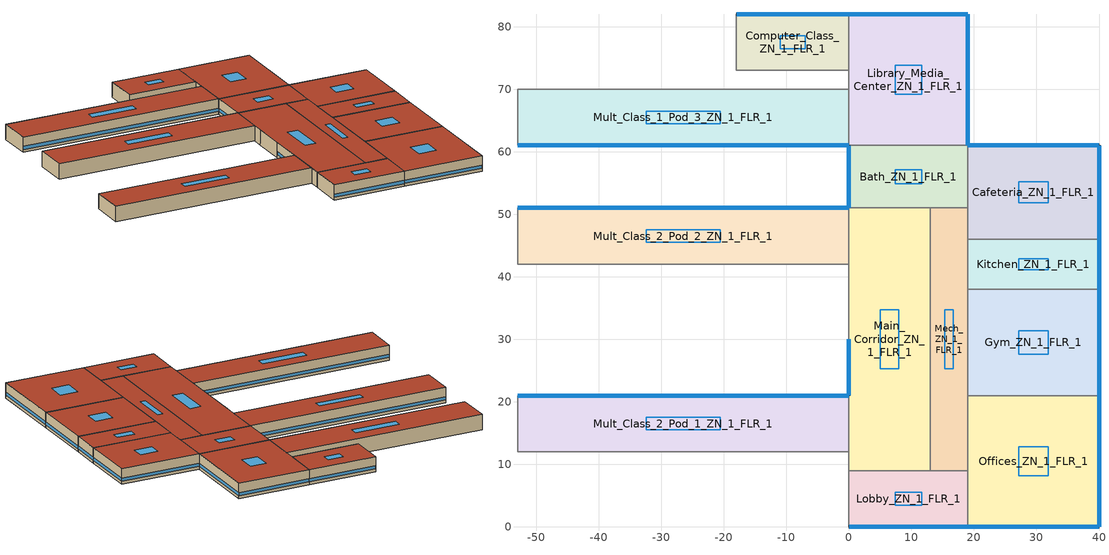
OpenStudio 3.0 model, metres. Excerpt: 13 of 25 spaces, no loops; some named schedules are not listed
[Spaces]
Library_Media_Center_ZN_1_FLR_1
 floor ground: 19,82 19,61 0,61 0,82 z0
 wall outside: 19,61 19,82 0,82 z0:4
 wall to Computer_Class_ZN_1_FLR_1: 0,82 0,73 z0:4
 wall to Bath_ZN_1_FLR_1: 0,61 19,61 z0:4
 wall to Mult_Class_1_Pod_3_ZN_1_FLR_1: 0,70 0,61 z0:4
 wall to Corridor_Pod_3_ZN_1_FLR_1: 0,73 0,70 z0:4
 window: 19,61.03 19,81.97 / 18.97,82 0.03,82 z0.76:1.56
 roof outside: 19,61 19,82 0,82 0,61 z4
 skylight: 11.62,69.15 11.62,73.85 7.38,73.85 7.38,69.15 z4
Main_Corridor_ZN_1_FLR_1
 floor ground: 13,51 13,9 0,9 0,51 z0
 wall outside: 0,30 0,21 z0:4
 wall to Lobby_ZN_1_FLR_1: 0,9 13,9 z0:4
 wall to Mult_Class_2_Pod_2_ZN_1_FLR_1: 0,51 0,42 z0:4
 wall to Mult_Class_2_Pod_1_ZN_1_FLR_1: 0,21 0,12 z0:4
 wall to Corridor_Pod_1_ZN_1_FLR_1: 0,12 0,9 z0:4
 wall to Bath_ZN_1_FLR_1: 13,51 0,51 z0:4
 wall to Mech_ZN_1_FLR_1: 13,9 13,51 z0:4
 wall to Corridor_Pod_2_ZN_1_FLR_1: 0,42 0,39 z0:4
 wall to Mult_Class_1_Pod_2_ZN_1_FLR_1: 0,39 0,30 z0:4
 window: 0,29.97 0,21.03 z0.76:1.57
 roof outside: 13,9 13,51 0,51 0,9 z4
 skylight: 7.95,25.3 7.95,34.7 5.05,34.7 5.05,25.3 z4
Kitchen_ZN_1_FLR_1
 floor ground: 40,46 40,38 19,38 19,46 z0
 wall outside: 40,38 40,46 z0:4
 wall to Mech_ZN_1_FLR_1: 19,46 19,38 z0:4
 wall to Cafeteria_ZN_1_FLR_1: 40,46 19,46 z0:4
 wall to Gym_ZN_1_FLR_1: 19,38 40,38 z0:4
 window: 40,38.03 40,45.97 z0.76:1.57
 roof outside: 40,38 40,46 19,46 19,38 z4
 skylight: 31.85,41.11 31.85,42.89 27.15,42.89 27.15,41.11 z4
Computer_Class_ZN_1_FLR_1
 floor ground: 0,82 0,73 -18,73 -18,82 z0
 wall outside: 0,82 -18,82 z0:4
 wall to Corridor_Pod_3_ZN_1_FLR_1: -18,73 0,73 z0:4
 wall to Mult_Class_2_Pod_3_ZN_1_FLR_1: -18,82 -18,73 z0:4
 window: -0.03,82 -17.97,82 z0.76:1.56
 roof outside: 0,73 0,82 -18,82 -18,73 z4
 skylight: -6.99,76.49 -6.99,78.51 -11.01,78.51 -11.01,76.49 z4
Mech_ZN_1_FLR_1
 floor ground: 19,51 19,9 13,9 13,51 z0
 wall to Lobby_ZN_1_FLR_1: 13,9 19,9 z0:4
 wall to Offices_ZN_1_FLR_1: 19,9 19,21 z0:4
 wall to Gym_ZN_1_FLR_1: 19,21 19,38 z0:4
 wall to Bath_ZN_1_FLR_1: 19,51 13,51 z0:4
 wall to Cafeteria_ZN_1_FLR_1: 19,46 19,51 z0:4
 roof outside: 19,9 19,51 13,51 13,9 z4
 skylight: 16.67,25.3 16.67,34.7 15.33,34.7 15.33,25.3 z4
Cafeteria_ZN_1_FLR_1
 floor ground: 40,61 40,46 19,46 19,61 z0
 wall outside: 40,46 40,61 19,61 z0:4
 wall to Bath_ZN_1_FLR_1: 19,61 19,51 z0:4
 window: 40,46.03 40,60.97 / 39.97,61 19.03,61 z0.76:1.56
 roof outside: 40,46 40,61 19,61 19,46 z4
 skylight: 31.85,51.82 31.85,55.18 27.15,55.18 27.15,51.82 z4
Mult_Class_2_Pod_2_ZN_1_FLR_1
 floor ground: 0,51 0,42 -53,42 -53,51 z0
 wall outside: 0,51 -53,51 z0:4
 wall to Corner_Class_2_Pod_2_ZN_1_FLR_1: -53,51 -53,42 z0:4
 wall to Corridor_Pod_2_ZN_1_FLR_1: -53,42 0,42 z0:4
 window: -0.03,51 -52.97,51 z0.76:1.56
 roof outside: 0,42 0,51 -53,51 -53,42 z4
 skylight: -20.57,45.49 -20.57,47.51 -32.43,47.51 -32.43,45.49 z4
Bath_ZN_1_FLR_1
 floor ground: 19,61 19,51 0,51 0,61 z0
 wall outside: 0,61 0,51 z0:4
 window: 0,60.97 0,51.03 z0.76:1.57
 roof outside: 19,51 19,61 0,61 0,51 z4
 skylight: 11.62,54.88 11.62,57.12 7.38,57.12 7.38,54.88 z4
Gym_ZN_1_FLR_1
 floor ground: 40,38 40,21 19,21 19,38 z0
 wall outside: 40,21 40,38 z0:4
 wall to Offices_ZN_1_FLR_1: 19,21 40,21 z0:4
 window: 40,21.03 40,37.97 z0.76:1.56
 roof outside: 40,21 40,38 19,38 19,21 z4
 skylight: 31.85,27.6 31.85,31.4 27.15,31.4 27.15,27.6 z4
Lobby_ZN_1_FLR_1
 floor ground: 19,9 19,0 0,0 0,9 z0
 wall outside: 0,0 19,0 z0:4
 wall to Mult_Class_1_Pod_1_ZN_1_FLR_1: 0,9 0,0 z0:4
 wall to Offices_ZN_1_FLR_1: 19,0 19,9 z0:4
 window: 0.03,0 18.97,0 z0.76:1.56
 roof outside: 19,0 19,9 0,9 0,0 z4
 skylight: 11.62,3.49 11.62,5.51 7.38,5.51 7.38,3.49 z4
Mult_Class_2_Pod_1_ZN_1_FLR_1
 floor ground: 0,21 0,12 -53,12 -53,21 z0
 wall outside: 0,21 -53,21 z0:4
 wall to Corner_Class_2_Pod_1_ZN_1_FLR_1: -53,21 -53,12 z0:4
 wall to Corridor_Pod_1_ZN_1_FLR_1: -53,12 0,12 z0:4
 window: -0.03,21 -52.97,21 z0.76:1.56
 roof outside: 0,12 0,21 -53,21 -53,12 z4
 skylight: -20.57,15.49 -20.57,17.51 -32.43,17.51 -32.43,15.49 z4
Offices_ZN_1_FLR_1
 floor ground: 40,21 40,0 19,0 19,21 z0
 wall outside: 19,0 40,0 40,21 z0:4
 window: 19.03,0 39.97,0 / 40,0.03 40,20.97 z0.76:1.56
 roof outside: 40,0 40,21 19,21 19,0 z4
 skylight: 31.85,8.15 31.85,12.85 27.15,12.85 27.15,8.15 z4
Mult_Class_1_Pod_3_ZN_1_FLR_1
 floor ground: 0,70 0,61 -53,61 -53,70 z0
 wall outside: -53,61 0,61 z0:4
 wall to Corridor_Pod_3_ZN_1_FLR_1: 0,70 -53,70 z0:4
 wall to Corner_Class_1_Pod_3_ZN_1_FLR_1: -53,70 -53,61 z0:4
 window: -52.97,61 -0.03,61 z0.76:1.56
 roof outside: 0,61 0,70 -53,70 -53,61 z4
 skylight: -20.57,64.49 -20.57,66.51 -32.43,66.51 -32.43,64.49 z4
[Material:NoMass] Roughness=Smooth; Thermal Absorptance=0.9; Solar Absorptance=0.7
Name | Thermal Resistance {m2-K/W} | Visible Absorptance
Typical Carpet Pad; Typical Carpet Pad 1 | 0.21648 | 0.8
Typical Insulation 1 | 6.78179 | 0.7
Typical Insulation 2 | 5.19354 | 0.7
Typical Insulation 3 | 7.04224 | 0.7
Typical Carpet Pad 2 | 2.57255 | 0.8
Typical Carpet Pad 3; Typical Carpet Pad 4 | 4.69593 | 0.8
Typical Insulation 4 | 0.624982 | 0.7
Typical Insulation 5 | 0.625 | 0.7
[Material]
Name | Roughness | Thickness {m} | Conductivity {W/m-K} | Density {kg/m3} | Specific Heat {J/kg-K} | Thermal Absorptance | Solar Absorptance | Visible Absorptance
G05 25mm wood | MediumSmooth | 0.0254 | 0.15 | 608 | 1630 | 0.9 | 0.5 | 0.5
100mm Normalweight concrete floor 1 | MediumSmooth | 0.1016 | 2.31 | 2322 | 832
G01 13mm gypsum board 1 | Smooth | 0.0127 | 0.16 | 800 | 1090 | 0.9 | 0.7 | 0.5
4 in. Normalweight Concrete Floor 1 | MediumRough | 0.1016 | 2.31 | 2322 | 832 | 0.9 | 0.7 | 0.7
1IN Stucco 1 | Smooth | 0.0253 | 0.6918 | 1858 | 837 | 0.9 | 0.7 | 0.92
8IN CONCRETE HW RefBldg 1 | Rough | 0.2032 | 1.311 | 2240 | 836.8 | 0.9 | 0.7 | 0.7
1/2IN Gypsum 1 | Smooth | 0.0127 | 0.16 | 784.9 | 830 | 0.9 | 0.4 | 0.4
Metal Roof Surface 1; F08 Metal surface 1 | Smooth | 0.0008 | 45.28 | 7824 | 500 | 0.9 | 0.7 | 0.7
6 in. Normalweight Concrete Floor 1; 6 in. Normalweight Concrete Floor 2; 6 in. Normalweight Concrete Floor 3 | MediumRough | 0.1524 | 2.31 | 2322 | 832 | 0.9 | 0.7 | 0.7
[Construction]
BTAP-Int-Partition; BTAP-Int-Door: G05 25mm wood
BTAP-Int-Floor: 100mm Normalweight concrete floor 1, Typical Carpet Pad
BTAP-Int-Wall: G01 13mm gypsum board 1, G01 13mm gypsum board 1
BTAP-Int-Ceiling: Typical Carpet Pad, 100mm Normalweight concrete floor 1
BTAP-Int-Window: SimpleGlazing
BTAP-Ext-Floor-Mass:U-0.142: Typical Insulation 1, 4 in. Normalweight Concrete Floor 1, Typical Carpet Pad 1
BTAP-Ext-Wall-Mass:U-0.183: 1IN Stucco 1, 8IN CONCRETE HW RefBldg 1, Typical Insulation 2, 1/2IN Gypsum 1
BTAP-Ext-Roof-Metal:U-0.142: Metal Roof Surface 1, Typical Insulation 3
BTAP-Grnd-Floor-Mass:U-0.379: 6 in. Normalweight Concrete Floor 1, Typical Carpet Pad 2
BTAP-Grnd-Wall-Mass:U-0.21: 6 in. Normalweight Concrete Floor 2, Typical Carpet Pad 3
BTAP-Grnd-Roof-Mass:U-0.21: 6 in. Normalweight Concrete Floor 3, Typical Carpet Pad 4
BTAP-Ext-FixedWindow:U=0.160 SHGC=0.600; BTAP-Ext-GlassDoors:U=0.160 SHGC=0.600; BTAP-Ext-Skylights:U=0.160 SHGC=0.600; BTAP-Ext-DaylightDomes:U=0.160 SHGC=0.600; BTAP-Ext-DaylightDiffuser:U=0.160 SHGC=0.600: SimpleGlazing:U=0.160 SHGC=0.600
BTAP-Ext-Door:U-1.6: F08 Metal surface 1, Typical Insulation 4
BTAP-Ext-OverHeadDoor:U-1.6: Typical Insulation 5
[DefaultConstructionSet]
BTAP-Mass at hdd = 8550.0: Default Exterior Surface Constructions=BTAP-Mass at hdd = 8550.0; Default Interior Surface Constructions=Default Surface Constructions 2; Default Ground Contact Surface Constructions=BTAP-Mass at hdd = 8550.0 1; Default Exterior SubSurface Constructions=BTAP-Mass at hdd = 8550.0; Default Interior SubSurface Constructions=Default Sub Surface Constructions 2; Interior Partition Construction=BTAP-Int-Partition
[DefaultSurfaceConstructions]
Name | Floor Construction | Wall Construction | Roof Ceiling Construction
Default Surface Constructions 2 | BTAP-Int-Floor | BTAP-Int-Wall | BTAP-Int-Ceiling
BTAP-Mass at hdd = 8550.0 | BTAP-Ext-Floor-Mass:U-0.142 | BTAP-Ext-Wall-Mass:U-0.183 | BTAP-Ext-Roof-Metal:U-0.142
BTAP-Mass at hdd = 8550.0 1 | BTAP-Grnd-Floor-Mass:U-0.379 | BTAP-Grnd-Wall-Mass:U-0.21 | BTAP-Grnd-Roof-Mass:U-0.21
[DefaultSubSurfaceConstructions]
Name | Fixed Window Construction | Operable Window Construction | Door Construction | Glass Door Construction | Overhead Door Construction | Skylight Construction | Tubular Daylight Dome Construction | Tubular Daylight Diffuser Construction
Default Sub Surface Constructions 2 | BTAP-Int-Window | BTAP-Int-Window | BTAP-Int-Door
BTAP-Mass at hdd = 8550.0 | BTAP-Ext-FixedWindow:U=0.160 SHGC=0.600 | BTAP-Ext-FixedWindow:U=0.160 SHGC=0.600 | BTAP-Ext-Door:U-1.6 | BTAP-Ext-GlassDoors:U=0.160 SHGC=0.600 | BTAP-Ext-OverHeadDoor:U-1.6 | BTAP-Ext-Skylights:U=0.160 SHGC=0.600 | BTAP-Ext-DaylightDomes:U=0.160 SHGC=0.600 | BTAP-Ext-DaylightDiffuser:U=0.160 SHGC=0.600
[WindowMaterial:SimpleGlazingSystem] Solar Heat Gain Coefficient=0.6; Visible Transmittance=0.21
Name | U-Factor {W/m2-K}
SimpleGlazing | 2.2
SimpleGlazing:U=0.160 SHGC=0.600 | 1.6
[Space] Building Story=Building Story 1; Part of Total Floor Area=Yes
Name | Space Type | Thermal Zone
Library_Media_Center_ZN_1_FLR_1 | Space Function Library - reading | Sp-Library_Media_Center_ZN_1_FLR_1 Sys-3 Flr-1 Sch-C HPlcmt-east ZN
Main_Corridor_ZN_1_FLR_1 | Space Function Corr. >= 2.4m wide-sch-D | Sp-Main_Corridor_ZN_1_FLR_1 Sys-3 Flr-1 Sch-D HPlcmt-west ZN
Mult_Class_2_Pod_2_ZN_1_FLR_1 | Space Function Classroom/lecture/training | Sp-Mult_Class_2_Pod_2_ZN_1_FLR_1 Sys-3 Flr-1 Sch-D HPlcmt-north ZN
Kitchen_ZN_1_FLR_1 | Space Function Food preparation | Sp-Kitchen_ZN_1_FLR_1 Sys-3 Flr-1 Sch-B HPlcmt-east ZN
Mult_Class_1_Pod_3_ZN_1_FLR_1 | Space Function Classroom/lecture/training | Sp-Mult_Class_1_Pod_3_ZN_1_FLR_1 Sys-3 Flr-1 Sch-D HPlcmt-south ZN
Computer_Class_ZN_1_FLR_1 | Space Function Classroom/lecture/training | Sp-Computer_Class_ZN_1_FLR_1 Sys-3 Flr-1 Sch-D HPlcmt-north ZN
Mult_Class_2_Pod_1_ZN_1_FLR_1 | Space Function Classroom/lecture/training | Sp-Mult_Class_2_Pod_1_ZN_1_FLR_1 Sys-3 Flr-1 Sch-D HPlcmt-north ZN
Mech_ZN_1_FLR_1 | Space Function Electrical/Mechanical-sch-D | Sp-Mech_ZN_1_FLR_1 Sys-3 Flr-1 Sch-D HPlcmt-core ZN
Cafeteria_ZN_1_FLR_1 | Space Function Conf./meet./multi-purpose | Sp-Cafeteria_ZN_1_FLR_1 Sys-3 Flr-1 Sch-C HPlcmt-north ZN
Bath_ZN_1_FLR_1 | Space Function Washroom-sch-D | Sp-Bath_ZN_1_FLR_1 Sys-3 Flr-1 Sch-D HPlcmt-west ZN
Offices_ZN_1_FLR_1 | Space Function Office - enclosed | Sp-Offices_ZN_1_FLR_1 Sys-3 Flr-1 Sch-A HPlcmt-east ZN
Gym_ZN_1_FLR_1 | Space Function Gym - play | Sp-Gym_ZN_1_FLR_1 Sys-3 Flr-1 Sch-B HPlcmt-east ZN
Lobby_ZN_1_FLR_1 | Space Function Lobby - other | Sp-Lobby_ZN_1_FLR_1 Sys-3 Flr-1 Sch-C HPlcmt-south ZN
[BuildingStory]
Building Story 1: Nominal Z Coordinate {m}=0
[SpaceType] Standards Building Type=Space Function
Name | Default Schedule Set | Design Specification Outdoor Air Object | Standards Space Type
Space Function Washroom-sch-D | Space Function Washroom-sch-D Schedule Set | Space Function Washroom-sch-D Ventilation | Washroom-sch-D
Space Function Conf./meet./multi-purpose | Space Function Conf./meet./multi-purpose Schedule Set | Space Function Conf./meet./multi-purpose Ventilation | Conf./meet./multi-purpose
Space Function Gym - play | Space Function Gym - play Schedule Set | Space Function Gym - play Ventilation | Gym - play
Space Function Food preparation | Space Function Food preparation Schedule Set | Space Function Food preparation Ventilation | Food preparation
Space Function Library - reading | Space Function Library - reading Schedule Set | Space Function Library - reading Ventilation | Library - reading
Space Function Lobby - other | Space Function Lobby - other Schedule Set | Space Function Lobby - other Ventilation | Lobby - other
Space Function Electrical/Mechanical-sch-D | Space Function Electrical/Mechanical-sch-D Schedule Set | Space Function Electrical/Mechanical-sch-D Ventilation | Electrical/Mechanical-sch-D
Space Function Office - enclosed | Space Function Office - enclosed Schedule Set | Space Function Office - enclosed Ventilation | Office - enclosed
[People:Definition] Number of People Calculation Method=People/Area; Fraction Radiant=0.3
Name | People per Space Floor Area {person/m2}
Space Function Conf./meet./multi-purpose People Definition; Space Function Gym - play People Definition | 0.199993
Space Function Electrical/Mechanical-sch-D People Definition | 0.0049514
Space Function Food preparation People Definition; Space Function Library - reading People Definition; Space Function Office - enclosed People Definition | 0.0500522
Space Function Lobby - other People Definition | 0.0999967
Space Function Washroom-sch-D People Definition | 0.0333681
[People] Work Efficiency Schedule=Work Efficiency Schedule; Clothing Insulation Schedule=Clothing Schedule; Air Velocity Schedule=Air Velocity Schedule; Multiplier=1
Name | People Definition | Space or SpaceType
Space Function Conf./meet./multi-purpose People | Space Function Conf./meet./multi-purpose People Definition | Space Function Conf./meet./multi-purpose
Space Function Electrical/Mechanical-sch-D People | Space Function Electrical/Mechanical-sch-D People Definition | Space Function Electrical/Mechanical-sch-D
Space Function Food preparation People | Space Function Food preparation People Definition | Space Function Food preparation
Space Function Gym - play People | Space Function Gym - play People Definition | Space Function Gym - play
Space Function Library - reading People | Space Function Library - reading People Definition | Space Function Library - reading
Space Function Lobby - other People | Space Function Lobby - other People Definition | Space Function Lobby - other
Space Function Office - enclosed People | Space Function Office - enclosed People Definition | Space Function Office - enclosed
Space Function Washroom-sch-D People | Space Function Washroom-sch-D People Definition | Space Function Washroom-sch-D
[Lights:Definition] Design Level Calculation Method=Watts/Area; Fraction Radiant=0.5; Fraction Visible=0.2
Name | Watts per Space Floor Area {W/m2}
Space Function Conf./meet./multi-purpose Lights Definition | 11.8799
Space Function Electrical/Mechanical-sch-D Lights Definition | 13.2999
Space Function Food preparation Lights Definition | 10.6999
Space Function Gym - play Lights Definition | 12.8999
Space Function Library - reading Lights Definition | 9.99992
Space Function Lobby - other Lights Definition | 9.69992
Space Function Office - enclosed Lights Definition | 11.8999
Space Function Washroom-sch-D Lights Definition | 9.44992
[Lights] Fraction Replaceable=1
Name | Lights Definition | Space or SpaceType
Space Function Conf./meet./multi-purpose Lights | Space Function Conf./meet./multi-purpose Lights Definition | Space Function Conf./meet./multi-purpose
Space Function Electrical/Mechanical-sch-D Lights | Space Function Electrical/Mechanical-sch-D Lights Definition | Space Function Electrical/Mechanical-sch-D
Space Function Food preparation Lights | Space Function Food preparation Lights Definition | Space Function Food preparation
Space Function Gym - play Lights | Space Function Gym - play Lights Definition | Space Function Gym - play
Space Function Library - reading Lights | Space Function Library - reading Lights Definition | Space Function Library - reading
Space Function Lobby - other Lights | Space Function Lobby - other Lights Definition | Space Function Lobby - other
Space Function Office - enclosed Lights | Space Function Office - enclosed Lights Definition | Space Function Office - enclosed
Space Function Washroom-sch-D Lights | Space Function Washroom-sch-D Lights Definition | Space Function Washroom-sch-D
[ElectricEquipment:Definition] Design Level Calculation Method=Watts/Area; Fraction Radiant=0.5
Name | Watts per Space Floor Area {W/m2}
Space Function Conf./meet./multi-purpose Elec Equip Definition; Space Function Electrical/Mechanical-sch-D Elec Equip Definition; Space Function Library - reading Elec Equip Definition; Space Function Lobby - other Elec Equip Definition; Space Function Washroom-sch-D Elec Equip Definition | 0.999992
Space Function Food preparation Elec Equip Definition | 9.99992
Space Function Gym - play Elec Equip Definition | 1.49999
Space Function Office - enclosed Elec Equip Definition | 7.49994
[ElectricEquipment]
Name | Electric Equipment Definition | Space or SpaceType
Space Function Conf./meet./multi-purpose Elec Equip | Space Function Conf./meet./multi-purpose Elec Equip Definition | Space Function Conf./meet./multi-purpose
Space Function Electrical/Mechanical-sch-D Elec Equip | Space Function Electrical/Mechanical-sch-D Elec Equip Definition | Space Function Electrical/Mechanical-sch-D
Space Function Food preparation Elec Equip | Space Function Food preparation Elec Equip Definition | Space Function Food preparation
Space Function Gym - play Elec Equip | Space Function Gym - play Elec Equip Definition | Space Function Gym - play
Space Function Library - reading Elec Equip | Space Function Library - reading Elec Equip Definition | Space Function Library - reading
Space Function Lobby - other Elec Equip | Space Function Lobby - other Elec Equip Definition | Space Function Lobby - other
Space Function Office - enclosed Elec Equip | Space Function Office - enclosed Elec Equip Definition | Space Function Office - enclosed
Space Function Washroom-sch-D Elec Equip | Space Function Washroom-sch-D Elec Equip Definition | Space Function Washroom-sch-D
[DesignSpecification:OutdoorAir] Outdoor Air Method=Sum; Outdoor Air Flow per Person {m3/s-person}=0; Outdoor Air Flow Rate {m3/s}=0; Outdoor Air Flow Air Changes per Hour {1/hr}=0
Name | Outdoor Air Flow per Floor Area {m3/s-m2}
Space Function Conf./meet./multi-purpose Ventilation | 0.0015748
Space Function Electrical/Mechanical-sch-D Ventilation; Space Function Washroom-sch-D Ventilation | 0.0003048
Space Function Food preparation Ventilation | 0.0013716
Space Function Gym - play Ventilation | 0.001524
Space Function Library - reading Ventilation | 0.0008636
Space Function Lobby - other Ventilation | 0.0041148
Space Function Office - enclosed Ventilation | 0.0004318
[DefaultScheduleSet] People Activity Level Schedule=NECB-Activity; Infiltration Schedule=Always On
Name | Number of People Schedule | Lighting Schedule | Electric Equipment Schedule
Space Function Conf./meet./multi-purpose Schedule Set; Space Function Library - reading Schedule Set; Space Function Lobby - other Schedule Set | NECB-C-Occupancy | NECB-C-Lighting | NECB-C-Electric-Equipment
Space Function Electrical/Mechanical-sch-D Schedule Set; Space Function Washroom-sch-D Schedule Set | NECB-D-Occupancy | NECB-D-Lighting | NECB-D-Electric-Equipment
Space Function Food preparation Schedule Set; Space Function Gym - play Schedule Set | NECB-B-Occupancy | NECB-B-Lighting | NECB-B-Electric-Equipment
Space Function Office - enclosed Schedule Set | NECB-A-Occupancy | NECB-A-Lighting | NECB-A-Electric-Equipment
[ThermostatSetpoint:DualSetpoint]
Name | Heating Setpoint Temperature Schedule | Cooling Setpoint Temperature Schedule
Space Function Classroom/lecture/training Thermostat 14; Space Function Classroom/lecture/training Thermostat 18; Space Function Classroom/lecture/training Thermostat 19; Space Function Washroom-sch-D Thermostat 2; Space Function Corr. >= 2.4m wide-sch-D Thermostat 8; Space Function Classroom/lecture/training Thermostat 26; Space Function Electrical/Mechanical-sch-D Thermostat 2 | NECB-D-Thermostat Setpoint-Heating | NECB-D-Thermostat Setpoint-Cooling
Space Function Conf./meet./multi-purpose Thermostat 2; Space Function Library - reading Thermostat 2; Space Function Lobby - other Thermostat 2 | NECB-C-Thermostat Setpoint-Heating | NECB-C-Thermostat Setpoint-Cooling
Space Function Gym - play Thermostat 2; Space Function Food preparation Thermostat 2 | NECB-B-Thermostat Setpoint-Heating | NECB-B-Thermostat Setpoint-Cooling
Space Function Office - enclosed Thermostat 2 | NECB-A-Thermostat Setpoint-Heating | NECB-A-Thermostat Setpoint-Cooling
[SpaceInfiltration:DesignFlowRate] Schedule=Always On Discrete; Design Flow Rate Calculation Method=Flow/ExteriorArea; Flow per Exterior Surface Area {m3/s-m2}=0.00025; Constant Term Coefficient=0; Temperature Term Coefficient=0; Velocity Term Coefficient=0.224; Velocity Squared Term Coefficient=0
Name | Space or SpaceType
Bath_ZN_1_FLR_1 Infiltration | Bath_ZN_1_FLR_1
Cafeteria_ZN_1_FLR_1 Infiltration | Cafeteria_ZN_1_FLR_1
Computer_Class_ZN_1_FLR_1 Infiltration | Computer_Class_ZN_1_FLR_1
Gym_ZN_1_FLR_1 Infiltration | Gym_ZN_1_FLR_1
Kitchen_ZN_1_FLR_1 Infiltration | Kitchen_ZN_1_FLR_1
Library_Media_Center_ZN_1_FLR_1 Infiltration | Library_Media_Center_ZN_1_FLR_1
Lobby_ZN_1_FLR_1 Infiltration | Lobby_ZN_1_FLR_1
Main_Corridor_ZN_1_FLR_1 Infiltration | Main_Corridor_ZN_1_FLR_1
Mech_ZN_1_FLR_1 Infiltration | Mech_ZN_1_FLR_1
Mult_Class_1_Pod_3_ZN_1_FLR_1 Infiltration | Mult_Class_1_Pod_3_ZN_1_FLR_1
Mult_Class_2_Pod_1_ZN_1_FLR_1 Infiltration | Mult_Class_2_Pod_1_ZN_1_FLR_1
Mult_Class_2_Pod_2_ZN_1_FLR_1 Infiltration | Mult_Class_2_Pod_2_ZN_1_FLR_1
Offices_ZN_1_FLR_1 Infiltration | Offices_ZN_1_FLR_1
[ThermalZone] Use Ideal Air Loads=No
Name | Thermostat
Sp-Computer_Class_ZN_1_FLR_1 Sys-3 Flr-1 Sch-D HPlcmt-north ZN | Space Function Classroom/lecture/training Thermostat 14
Sp-Mult_Class_2_Pod_1_ZN_1_FLR_1 Sys-3 Flr-1 Sch-D HPlcmt-north ZN | Space Function Classroom/lecture/training Thermostat 18
Sp-Mult_Class_2_Pod_2_ZN_1_FLR_1 Sys-3 Flr-1 Sch-D HPlcmt-north ZN | Space Function Classroom/lecture/training Thermostat 19
Sp-Bath_ZN_1_FLR_1 Sys-3 Flr-1 Sch-D HPlcmt-west ZN | Space Function Washroom-sch-D Thermostat 2
Sp-Main_Corridor_ZN_1_FLR_1 Sys-3 Flr-1 Sch-D HPlcmt-west ZN | Space Function Corr. >= 2.4m wide-sch-D Thermostat 8
Sp-Mult_Class_1_Pod_3_ZN_1_FLR_1 Sys-3 Flr-1 Sch-D HPlcmt-south ZN | Space Function Classroom/lecture/training Thermostat 26
Sp-Mech_ZN_1_FLR_1 Sys-3 Flr-1 Sch-D HPlcmt-core ZN | Space Function Electrical/Mechanical-sch-D Thermostat 2
Sp-Cafeteria_ZN_1_FLR_1 Sys-3 Flr-1 Sch-C HPlcmt-north ZN | Space Function Conf./meet./multi-purpose Thermostat 2
Sp-Library_Media_Center_ZN_1_FLR_1 Sys-3 Flr-1 Sch-C HPlcmt-east ZN | Space Function Library - reading Thermostat 2
Sp-Lobby_ZN_1_FLR_1 Sys-3 Flr-1 Sch-C HPlcmt-south ZN | Space Function Lobby - other Thermostat 2
Sp-Gym_ZN_1_FLR_1 Sys-3 Flr-1 Sch-B HPlcmt-east ZN | Space Function Gym - play Thermostat 2
Sp-Kitchen_ZN_1_FLR_1 Sys-3 Flr-1 Sch-B HPlcmt-east ZN | Space Function Food preparation Thermostat 2
Sp-Offices_ZN_1_FLR_1 Sys-3 Flr-1 Sch-A HPlcmt-east ZN | Space Function Office - enclosed Thermostat 2
